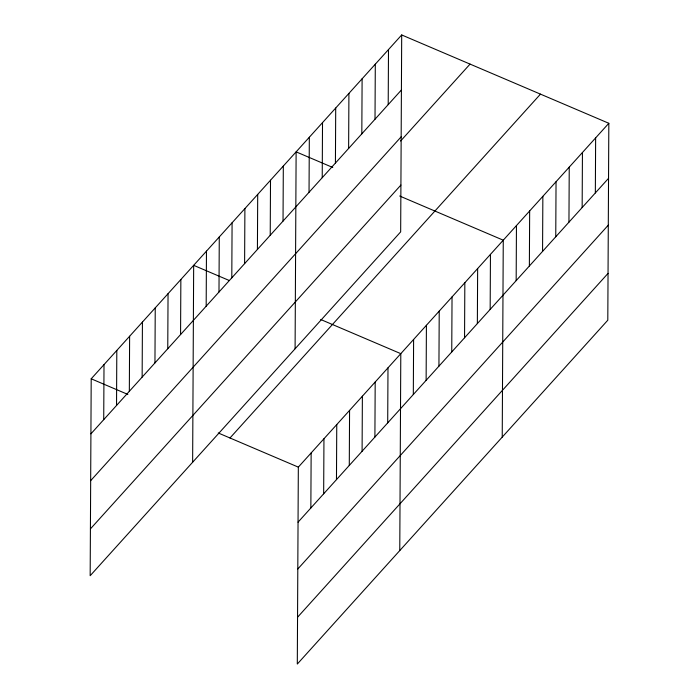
<?xml version="1.0" encoding="UTF-8"?>
<svg xmlns="http://www.w3.org/2000/svg" width="699" height="699" viewBox="0 0 699 699"><rect width="100%" height="100%" fill="white"/><g stroke="black" fill="none" stroke-linecap="round" stroke-linejoin="round"><path stroke-width="1.05" d="M401.698 34.95L91.202 378.797L90.171 575.714L400.667 231.867L401.698 34.95L608.829 123.286L607.798 320.203L297.302 664.05L298.333 467.133L608.829 123.286M103.723 419.662L104.011 364.616M116.532 405.472L116.812 350.435M129.332 391.291L129.621 336.245M142.142 377.111L142.43 322.064M154.951 362.921L155.239 307.883M167.76 348.74L168.048 293.694M180.569 334.559L180.858 279.513M192.636 462.249L193.667 265.332L229.324 280.535M206.179 306.188L206.467 251.142M218.988 292.007L219.276 236.961M231.797 277.818L232.085 222.78M244.606 263.637L244.895 208.59M257.415 249.456L257.704 194.409M270.225 235.266L270.513 180.228M283.034 221.085L283.322 166.039M295.092 348.775L296.123 151.858L332.776 167.489M309.037 192.286L309.325 137.249M310.854 507.99L311.142 452.952M322.23 177.677L322.519 122.631M323.663 493.809L323.952 438.762M335.424 163.059L335.712 108.022M336.472 479.628L336.761 424.581M348.626 148.45L348.915 93.404M349.282 465.438L349.57 410.4M361.82 133.832L362.108 78.795M362.091 451.257L362.379 396.211M375.014 119.223L375.302 64.177M374.9 437.076L375.188 382.03M388.207 104.605L388.495 49.568M387.7 422.886L387.989 367.849M399.767 550.576L400.798 353.659L320.71 319.504M413.319 394.524L413.607 339.478M426.128 380.335L426.416 325.297M438.937 366.154L439.225 311.107M451.746 351.973L452.035 296.926M464.555 337.783L464.835 282.746M477.356 323.602L477.644 268.556M490.165 309.421L490.453 254.375M502.231 437.111L503.263 240.194L399.697 196.026M516.168 280.622L516.456 225.576M529.37 266.004L529.659 210.967M542.564 251.395L542.852 196.349M555.757 236.778L556.046 181.74M568.951 222.168L569.239 167.122M582.153 207.551L582.442 152.513M595.347 192.941L595.635 137.895M90.914 433.843L401.409 89.996M90.669 480.659L401.165 136.812M400.597 141.015L470.051 64.098M90.416 528.898L400.911 185.052M229.98 437.985L540.476 94.129M298.045 522.179L608.541 178.324M297.8 568.995L608.296 225.148M297.547 617.234L608.043 273.379M91.202 378.797L127.856 394.428M218.245 432.978L298.333 467.133"/></g></svg>
